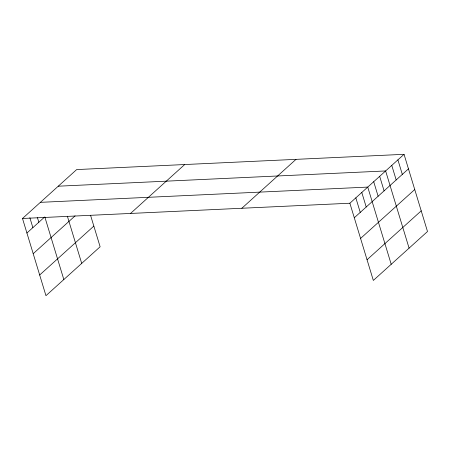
<?xml version="1.0" encoding="UTF-8"?>
<svg xmlns="http://www.w3.org/2000/svg" width="450" height="450" viewBox="0 0 450 450"><rect width="100%" height="100%" fill="white"/><g stroke="black" fill="none" stroke-linecap="round" stroke-linejoin="round"><path stroke-width="0.67" d="M90.602 215.438L100.125 246.774L45.956 295.678L22.5 218.481L76.669 169.571L404.044 154.322L427.5 231.519L373.331 280.429L349.875 203.226L404.044 154.322M26.916 233.01L44.297 217.322M33.199 253.693L75.088 215.871M39.673 275.001L93.842 226.091M130.534 213.446L184.703 164.542M241.841 208.26L296.01 159.356M354.291 217.761L408.459 168.857M360.574 238.438L414.743 189.534M367.048 259.746L421.217 210.842M58.252 186.199L385.627 170.949L409.084 248.147M40.376 202.343L367.751 187.088L391.207 264.291M22.5 218.481L349.875 203.226M397.907 159.862L402.322 174.398M391.764 165.409L396.18 179.938M379.671 176.327L384.086 190.862M373.708 181.71L378.124 196.245M361.794 192.471L366.21 207M355.832 197.848L360.248 212.383M67.382 216.242L81.709 263.402M44.792 216.872L63.833 279.54M37.429 217.631L38.835 222.255M29.863 217.721L32.873 227.632"/></g></svg>
